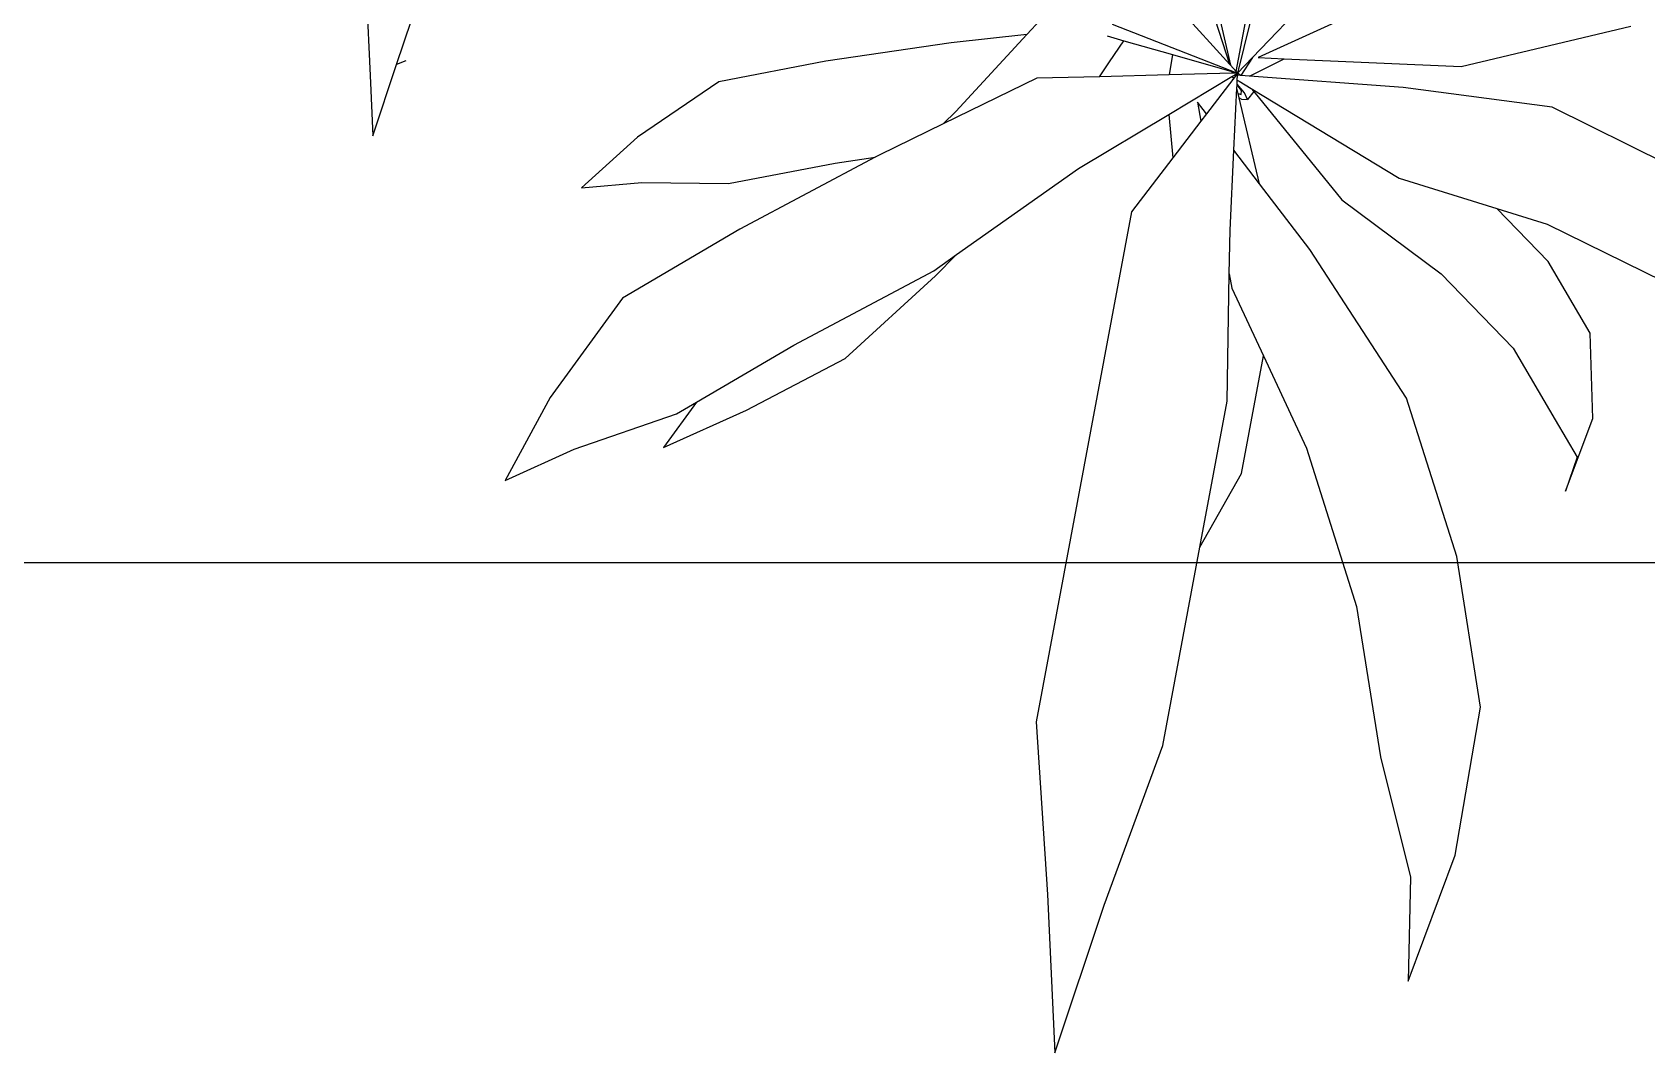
# Model space of a CAD drawing. Header units: metres. Extents: x -22 to 564, y 0 to 143.
# Drawn here: x 300.876 to 301.0169, y 48.7267 to 48.8158 of the extents above; entities that cross this region are included whole.
import ezdxf

# ---------------------------------------------------------------- set-up
doc = ezdxf.new("R2010")
doc.units = ezdxf.units.M
doc.layers.add('XREF 3N NEURO-ONCOLOGIA$0$AMBIENTACION', color=1, linetype='Continuous')
doc.layers.add('XREF 3N NEURO-ONCOLOGIA$0$MOBILIARIO FIJO', color=40, linetype='Continuous')

# ---------------------------------------------------------------- blocks, each defined once
blk = doc.blocks.new('XREF 3N NEURO-ONCOLOGIA$0$PLANTA CIRCULAR-02')
at = {"layer": 'XREF 3N NEURO-ONCOLOGIA$0$AMBIENTACION', "color": 72}
for p, q in [((0.2163079197244855, 0.3322979269213064), (0.2174825615668823, 0.3582367918298743)), ((0.2174825615668823, 0.3582367918298743), (0.2255600604138266, 0.3340252120680773)), ((0.2754286079874646, 0.3465133165283376), (0.2831271368989405, 0.3258223326865206)), ((0.275811919614938, 0.3294600119358151), (0.2754286079874646, 0.3465133165283376)), ((0.2255600604138266, 0.3340252120680773), (0.2352287231787073, 0.3078379123443895)), ((0.2144517528118541, 0.3039590530063805), (0.2163079197244855, 0.3322979269213064)), ((0.2708940055696019, 0.3097266283270628), (0.275811919614938, 0.3294600119358151)), ((0.2831271368989405, 0.3258223326865206), (0.2873213446946607, 0.3015577129912046)), ((0.2352287231787073, 0.3078379123443895), (0.2412934626035792, 0.2753400864379287)), ((0.266975109439926, 0.2850408369870152), (0.2708940055696019, 0.3097266283270628)), ((0.2300751190101948, 0.2203104930686237), (0.2144517528118541, 0.3039590530063805)), ((0.2873213446946607, 0.3015577129912046), (0.2834024485649991, 0.276871921651157)), ((0.258752786373023, 0.259072938679985), (0.266975109439926, 0.2850408369870152)), ((0.2412934626035792, 0.2753400864379287), (0.2457661489516312, 0.2513930210412383)), ((0.2412934626035792, 0.2753400864379287), (0.2480992815560796, 0.2632650709938318)), ((0.2834024485649991, 0.276871921651157), (0.2751801254980961, 0.2509040233441269)), ((0.3012393786880523, 0.2661272672316173), (0.3057208071625865, 0.2542281051827047)), ((0.3031552708874727, 0.260565723578587), (0.3012393786880523, 0.2661272672316173)), ((0.1273815670105876, 0.2644104534880682), (0.1386542231617511, 0.2592500123248627)), ((0.1347174525734545, 0.2507799221803779), (0.1273815670105876, 0.2644104534880682)), ((0.2480992815560796, 0.2632650709938318), (0.2517101342726562, 0.2439324122591202)), ((0.2995236314507963, 0.2544392442416736), (0.3031552708874727, 0.260565723578587)), ((0.1386542231617511, 0.2592500123248627), (0.1554385416881416, 0.2534772389408246)), ((0.1533050969057257, 0.2589804255905719), (0.1669278453257448, 0.2528546845111848)), ((0.158738136582528, 0.2515389861300363), (0.1533050969057257, 0.2589804255905719)), ((0.2517101342726562, 0.2439324122591202), (0.258752786373023, 0.259072938679985)), ((0.2926280267648309, 0.2426926067117918), (0.2995236314507963, 0.2544392442416736)), ((0.3057208071625865, 0.2542281051827047), (0.3052849004319853, 0.2402072395598367)), ((0.1554385416881416, 0.2534772389408246), (0.158738136582528, 0.2515389861300363)), ((0.158738136582528, 0.2515389861300363), (0.1746905417690243, 0.2421682011757511)), ((0.1669278453257448, 0.2528546845111848), (0.183105695239135, 0.2443916328278064)), ((0.1465979750992545, 0.234456471980458), (0.1347174525734545, 0.2507799221803779)), ((0.2457661489516312, 0.2513930210412383), (0.2461087853604624, 0.2304808479718332)), ((0.2751801254980961, 0.2509040233441269), (0.2593158248288034, 0.2264805127125484)), ((0.183105695239135, 0.2443916328278064), (0.1979025384700463, 0.2308337960126394)), ((0.2465460943457316, 0.2328305884237594), (0.2517101342726562, 0.2439324122591202)), ((0.1746905417690243, 0.2421682011757511), (0.1976315565399318, 0.2299967785626436)), ((0.2808230684268551, 0.2305072031032154), (0.2926280267648309, 0.2426926067117918)), ((0.3052849004319853, 0.2402072395598367), (0.2983892957460199, 0.2284606020299478)), ((0.165849975180123, 0.2231474342153845), (0.1465979750992545, 0.234456471980458)), ((0.1979025384700463, 0.2308337960126394), (0.2013890418260757, 0.2273417944819727)), ((0.2461087853604624, 0.2304808479718332), (0.2465460943457316, 0.2328305884237594)), ((0.2461087853604624, 0.2304808479718332), (0.2462260190323775, 0.2233257098332544)), ((0.2645668345363532, 0.2183558742652565), (0.2808230684268551, 0.2305072031032154)), ((0.2982155976822298, 0.2223179191698321), (0.3172262998705548, 0.2317171172690493)), ((0.1976315565399318, 0.2299967785626436), (0.2013890418260757, 0.2273417944819727)), ((0.2983892957460199, 0.2284606020299478), (0.2899686613796177, 0.2197685909734801)), ((0.2013890418260757, 0.2273417944819727), (0.2214030004920744, 0.2132002243617919)), ((0.2593158248288034, 0.2264805127125484), (0.2510818288329091, 0.2157029925408622)), ((0.1880458887503806, 0.2113713272277309), (0.165849975180123, 0.2231474342153845)), ((0.2462260190323775, 0.2233257098332544), (0.2468636820481009, 0.2101818382819616)), ((0.2368373994195281, 0.2114759135015092), (0.2300751190101948, 0.2203104930686237)), ((0.2739774869021687, 0.2148253307744952), (0.2899686613796177, 0.2197685909734801)), ((0.2899686613796177, 0.2197685909734801), (0.2982155976822298, 0.2223179191698321)), ((0.2501257025410837, 0.2006073451241903), (0.2645668345363532, 0.2183558742652565)), ((0.1398800181335815, 0.2163983263596734), (0.1497604723965367, 0.2155343248746178)), ((0.1490665851663664, 0.2080943989386341), (0.1398800181335815, 0.2163983263596734)), ((0.1497604723965367, 0.2155343248746178), (0.1639590949975371, 0.2156879583203661)), ((0.1639590949975371, 0.2156879583203661), (0.1815031946998573, 0.2123314385903896)), ((0.2510818288329091, 0.2157029925408622), (0.2468636820481009, 0.2101818382819616)), ((0.2510818288329091, 0.2157029925408622), (0.2477282124536515, 0.2016322527049041)), ((0.2496995792831598, 0.20008362848872), (0.2739774869021687, 0.2148253307744952)), ((0.1815031946998573, 0.2123314385903896), (0.1880458887503806, 0.2113713272277309)), ((0.2214030004920744, 0.2132002243617919), (0.2361707790385594, 0.2043516240605001)), ((0.3180429224580905, 0.212542126266392), (0.2990322202697513, 0.2031429281671819)), ((0.1887909899510447, 0.210976011602277), (0.1880458887503806, 0.2113713272277309)), ((0.1991868052905516, 0.2059026629006553), (0.1887909899510447, 0.210976011602277)), ((0.2361707790385594, 0.2043516240605001), (0.2368373994195281, 0.2114759135015092)), ((0.2414502145201709, 0.2054495023549734), (0.2368373994195281, 0.2114759135015092)), ((0.2468636820481009, 0.2101818382819616), (0.2473545221659918, 0.2000643635302808)), ((0.1052299575996187, 0.1979691624593656), (0.1056769285168286, 0.2078393354950734)), ((0.1056769285168286, 0.2078393354950734), (0.1095695138444483, 0.1961716594080798)), ((0.1624008745917536, 0.1989805685503896), (0.1490665851663664, 0.2080943989386341)), ((0.2145308191973356, 0.1984145024736676), (0.1991868052905516, 0.2059026629006553)), ((0.2012420913636532, 0.2038441356656762), (0.1991868052905516, 0.2059026629006553)), ((0.2129187338088343, 0.1912117784107465), (0.2012420913636532, 0.2038441356656762)), ((0.2361707790385594, 0.2043516240605001), (0.2465179944031206, 0.1981517496038236)), ((0.2408711741639706, 0.2023382135543628), (0.2414502145201709, 0.2054495023549734)), ((0.2423500464400661, 0.204273917165942), (0.2408711741639706, 0.2023382135543628)), ((0.2423500464400661, 0.204273917165942), (0.2414502145201709, 0.2054495023549734)), ((0.2466985945455633, 0.1985927575697914), (0.2423500464400661, 0.204273917165942)), ((0.2477282124536515, 0.2016322527049041), (0.2475589574949026, 0.2009221111081345)), ((0.2477282124536515, 0.2016322527049041), (0.2480911353282238, 0.2018156823961661)), ((0.2480911353282238, 0.2018156823961661), (0.2490791886609855, 0.2018896935783303)), ((0.2490791886609855, 0.2018896935783303), (0.2486026663029293, 0.2008001950860674)), ((0.2501257025410837, 0.2006073451241903), (0.2490791886609855, 0.2018896935783303)), ((0.2990322202697513, 0.2031429281671819), (0.2746122854090771, 0.1999197234052801)), ((0.179944974294088, 0.1956240488204131), (0.1624008745917536, 0.1989805685503896)), ((0.2466985945455633, 0.1985927575697914), (0.2466639152700907, 0.1985525530273904)), ((0.2468365684651559, 0.1983451898315493), (0.2466639152700907, 0.1985525530273904)), ((0.2472069117380471, 0.1979003931708334), (0.2466985945455633, 0.1985927575697914)), ((0.2475589574949026, 0.2009221111081345), (0.2473545221659918, 0.2000643635302808)), ((0.2473545221659918, 0.2000643635302808), (0.2473828681530961, 0.1994800799755438)), ((0.248094386283185, 0.2003980152886271), (0.2473828681530961, 0.1994800799755438)), ((0.2473828681530961, 0.1994800799755438), (0.2473871868901938, 0.1993910597183728)), ((0.2486026663029293, 0.2008001950860674), (0.2473871868901938, 0.1993910597183728)), ((0.2473871868901938, 0.1993910597183728), (0.2474207183899182, 0.1986998894381315)), ((0.2474207183899182, 0.1986998894381315), (0.247743822599233, 0.1988960804005373)), ((0.2474207183899182, 0.1986998894381315), (0.2474586054971581, 0.197918938906561)), ((0.2475589574949026, 0.2009221111081345), (0.2480609931466802, 0.2010828169036856)), ((0.247743822599233, 0.1988960804005373), (0.2496995792831598, 0.20008362848872)), ((0.2480609931466802, 0.2010828169036856), (0.248094386283185, 0.2003980152886271)), ((0.2746122854090771, 0.1999197234052801), (0.2494241924522385, 0.1980637706908084)), ((0.2496995792831598, 0.20008362848872), (0.2501257025410837, 0.2006073451241903)), ((0.1045022866744318, 0.1819004705865055), (0.1052299575996187, 0.1979691624593656)), ((0.1095695138444483, 0.1961716594080798), (0.1137544273637729, 0.1836277557332693)), ((0.1110581247384346, 0.1955550565866915), (0.1095695138444483, 0.1961716594080798)), ((0.2248347571928662, 0.1981529485796116), (0.2145308191973356, 0.1984145024736676)), ((0.2362374095002337, 0.1978635050566737), (0.2248347571928662, 0.1981529485796116)), ((0.2248347571928662, 0.1981529485796116), (0.2264701033485323, 0.1956942270619848)), ((0.2268788212409731, 0.1895363656214002), (0.2474751338054943, 0.1975782480458505)), ((0.2466379175878899, 0.1975994998392849), (0.2362374095002337, 0.1978635050566737)), ((0.236768964713761, 0.1945289948367801), (0.2362374095002337, 0.1978635050566737)), ((0.236768964713761, 0.1945289948367801), (0.246546267228581, 0.1973136950235457)), ((0.2461689531155144, 0.1961370690792492), (0.2379569896054789, 0.1870763708344043)), ((0.2461689531155144, 0.1961370690792492), (0.2397189675594689, 0.1760232697730402)), ((0.2423861432337446, 0.1793886632420509), (0.2462778434902333, 0.1962572136495382)), ((0.2462778434902333, 0.1962572136495382), (0.2461689531155144, 0.1961370690792492)), ((0.2472387041253228, 0.1973173825432752), (0.2462778434902333, 0.1962572136495382)), ((0.2465179944031206, 0.1981517496038236), (0.2468365684651559, 0.1983451898315493)), ((0.2465179944031206, 0.1981517496038236), (0.2469669963618912, 0.1978827153103282)), ((0.2466379175878899, 0.1975994998392849), (0.246546267228581, 0.1973136950235457)), ((0.246546267228581, 0.1973136950235457), (0.2472040618885387, 0.1975010433141122)), ((0.247188125296617, 0.1975855334345127), (0.2466379175878899, 0.1975994998392849)), ((0.2472069117380471, 0.1979003931708334), (0.2468365684651559, 0.1983451898315493)), ((0.2472069117380471, 0.1979003931708334), (0.2469669963618912, 0.1978827153103282)), ((0.2469669963618912, 0.1978827153103282), (0.2470406137376671, 0.1978386050379939)), ((0.2471345818030244, 0.1978694019205349), (0.2470406137376671, 0.1978386050379939)), ((0.2470406137376671, 0.1978386050379939), (0.2471531042229316, 0.1977712026633824)), ((0.2472069117380471, 0.1979003931708334), (0.2471345818030244, 0.1978694019205349)), ((0.2471345818030244, 0.1978694019205349), (0.2471531042229316, 0.1977712026633824)), ((0.2471531042229316, 0.1977712026633824), (0.2474751338054943, 0.1975782480458505)), ((0.2474751338054943, 0.1975782480458505), (0.247188125296617, 0.1975855334345127)), ((0.247188125296617, 0.1975855334345127), (0.2472040618885387, 0.1975010433141122)), ((0.2472040618885387, 0.1975010433141122), (0.2474751338054943, 0.1975782480458505)), ((0.2474751338054943, 0.1975782480458505), (0.2472069117380471, 0.1979003931708334)), ((0.2474751338054943, 0.1975782480458505), (0.2472387041253228, 0.1973173825432752)), ((0.2472387041253228, 0.1973173825432752), (0.2509193050910028, 0.1778041503355823)), ((0.2479441683835546, 0.197954716992605), (0.2474586054971581, 0.197918938906561)), ((0.2474586054971581, 0.197918938906561), (0.2474751338054943, 0.1975782480458505)), ((0.2479441683835546, 0.197954716992605), (0.2474751338054943, 0.1975782480458505)), ((0.2474751338054943, 0.1975782480458505), (0.2499030206254673, 0.1950344479568571)), ((0.2545506393085475, 0.1685439526762096), (0.2474751338054943, 0.1975782480458505)), ((0.2479831858152153, 0.1979575919426182), (0.2479441683835546, 0.197954716992605)), ((0.2494241924522385, 0.1980637706908084), (0.2479831858152153, 0.1979575919426182)), ((0.2499030206254673, 0.1950344479568571), (0.2479831858152153, 0.1979575919426182)), ((0.2494241924522385, 0.1980637706908084), (0.2550827223342083, 0.195213421225823)), ((0.2550827223342083, 0.195213421225823), (0.2841276533141865, 0.1965049694562708)), ((0.2841276533141865, 0.1965049694562708), (0.3119486977157351, 0.1898444431688944)), ((0.2005007157029723, 0.192607584846705), (0.179944974294088, 0.1956240488204131)), ((0.2264701033485323, 0.1956942270619848), (0.2287862294278824, 0.192255410235326)), ((0.2287862294278824, 0.192255410235326), (0.236768964713761, 0.1945289948367801)), ((0.2499030206254673, 0.1950344479568571), (0.2700187889681729, 0.1739583035174519)), ((0.2508638265624228, 0.1950258185294231), (0.2550827223342083, 0.195213421225823)), ((0.2725399314201127, 0.1851076294699467), (0.2508638265624228, 0.1950258185294231)), ((0.2129187338088343, 0.1912117784107465), (0.2005007157029723, 0.192607584846705)), ((0.215121367953742, 0.1888288621271457), (0.2129187338088343, 0.1912117784107465)), ((0.2260522050137155, 0.1914767252876928), (0.2287862294278824, 0.192255410235326))]:
    blk.add_line(p, q, dxfattribs=at)
blk = doc.blocks.new('XREF 3N NEURO-ONCOLOGIA')
at = {"layer": 'XREF 3N NEURO-ONCOLOGIA$0$MOBILIARIO FIJO', "transparency": 33554687, "elevation": 6.536305027736965e-07}
blk.add_lwpolyline([(16.50242886969811, 36.57412392231763), (16.50242886969811, 36.02412392232927), (17.05242886951185, 36.02412392232927), (17.05242886951185, 36.57412392231763)], close=True, dxfattribs=at)
at = {"color": 2, "xscale": -0.5320720665645394, "yscale": 0.5320720665645394, "zscale": 0.5320720665645394, "rotation": 90.00000000000007}
blk.add_blockref('XREF 3N NEURO-ONCOLOGIA$0$PLANTA CIRCULAR-02', (16.65024734395535, 36.37913183605736, 5.021062019848236e-07), dxfattribs=at)

msp = doc.modelspace()

# ---------------------------------------------------------------- block references
at = {"rotation": 90}
msp.add_blockref('XREF 3N NEURO-ONCOLOGIA', (337.2286213938801, 32.26709167037922), dxfattribs=at)

doc.saveas('drawing.dxf')
